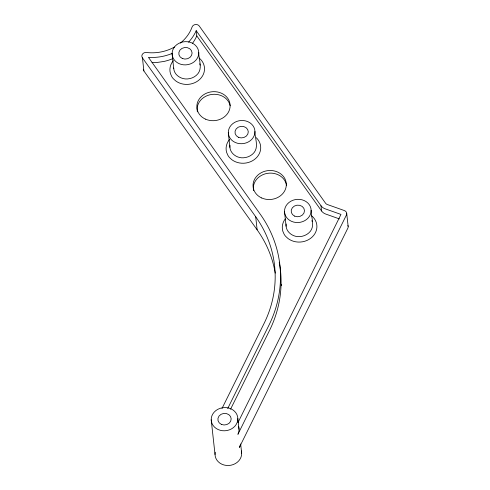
<?xml version="1.0" encoding="UTF-8"?>
<svg xmlns="http://www.w3.org/2000/svg" width="490" height="490" viewBox="0 0 490 490"><rect width="100%" height="100%" fill="white"/><g stroke="black" fill="none" stroke-linecap="round" stroke-linejoin="round"><path stroke-width="0.73" d="M198.756 52.638A13.34 11.601 -6.3 0 1 179.058 63.639A13.34 11.601 -6.3 0 1 178.501 43.537A13.34 11.601 -6.3 0 1 198.756 52.638C198.652 59.431 202.664 67.449 198.027 73.567C195.467 76.844 191.425 78.725 187.315 78.957C180.926 79.435 173.809 74.817 173.717 67.988M254.947 131.467A13.34 11.601 -6.3 0 1 235.249 142.474A13.34 11.601 -6.3 0 1 234.692 122.371A13.34 11.601 -6.3 0 1 254.947 131.467C254.843 138.266 258.855 146.283 254.218 152.402C251.658 155.673 247.621 157.553 243.506 157.792C236.517 158.417 228.897 152.623 229.957 145.163M311.138 210.302A13.34 11.601 -6.3 0 1 291.44 221.302A13.34 11.601 -6.3 0 1 290.882 201.206A13.34 11.601 -6.3 0 1 311.138 210.302C311.034 217.095 315.052 225.118 310.409 231.231C307.849 234.508 303.812 236.388 299.696 236.627C292.708 237.246 285.088 231.458 286.148 223.997M221.982 408.525L264.024 323.553A133.409 116.001 -6.3 0 0 255.694 216.739L142.437 57.845A4 3.479 -6.3 0 1 142.535 54.072A4 3.479 -6.3 0 1 146.516 52.485A40.743 35.427 -6.3 0 0 174.489 47.046M227.721 408.525L268.906 325.287A138.75 120.638 -6.3 0 0 260.245 214.197L148.446 57.355A46.078 40.064 -6.3 0 0 172.621 53.226M230.545 409.242L269.488 330.523A138.75 120.638 -6.3 0 0 279.239 262.168M237.987 422.588L340.973 214.424L325.219 208.838A9.341 8.122 -6.3 0 1 320.999 205.739L196.208 30.674A46.078 40.064 -6.3 0 1 188.607 42.116M152.029 62.579L156.531 62.555L163.966 61.446A46.078 40.064 -6.3 0 0 172.517 58.757M339.405 218.901L325.801 214.081A9.341 8.122 -6.3 0 1 321.575 210.976L196.79 35.911L196.208 30.674M143.301 69.286A4 3.479 -6.3 0 0 143.882 70.946L257.14 229.841A133.409 116.001 -6.3 0 1 275.239 273.114M311.854 220.623L312.099 221.413M199.718 63.749L200.128 65.072M346.7 213.285L348.145 226.386M320.999 205.739L321.575 210.976M255.694 216.739L257.14 229.841M237.84 418.546A13.34 11.601 -6.3 0 1 218.142 429.546A13.34 11.601 -6.3 0 1 217.585 409.45A13.34 11.601 -6.3 0 1 237.84 418.546L239.034 429.35M240.639 443.891L241.668 453.256M211.202 419.814L215.037 454.53M142.437 57.845L143.882 70.946M284.506 211.57L286.087 226.209M228.309 132.741L229.896 147.374M172.119 53.906L173.705 68.539M256.209 137.647A17.346 15.08 -6.3 0 1 255.651 158.503A17.346 15.08 -6.3 0 1 231.758 159.642L230.447 158.417A12.226 10.627 -6.3 0 1 227.354 154.087L226.674 152.513A17.346 15.08 -6.3 0 1 229.534 139.472M199.093 58.016A17.346 15.08 -6.3 0 1 199.914 79.239A17.346 15.08 -6.3 0 1 175.567 80.807L174.256 79.588A12.226 10.627 -6.3 0 1 171.163 75.252L170.483 73.678A17.346 15.08 -6.3 0 1 173.344 60.644M196.79 35.911A46.078 40.064 -6.3 0 1 192.325 43.592M311.481 215.686A17.346 15.08 -6.3 0 1 312.302 236.909A17.346 15.08 -6.3 0 1 287.949 238.471L286.638 237.252A12.226 10.627 -6.3 0 1 283.551 232.915L282.865 231.341A17.346 15.08 -6.3 0 1 285.247 218.907M253.587 190.69A16.678 14.498 -6.3 0 1 267.393 173.356A16.678 14.498 -6.3 0 1 286.479 185.33M197.397 111.855A16.678 14.498 -6.3 0 1 197.17 110.348M197.127 109.595A16.678 14.498 -6.3 0 1 212.066 94.399A16.678 14.498 -6.3 0 1 230.153 105.742M281.376 284.218A138.75 120.638 -6.3 0 1 281.37 285.67M240.106 445.477A13.34 11.601 -6.3 0 1 239.365 447.413L347.839 228.181A4 3.479 -6.3 0 0 347.894 225.51M238.495 426.367A13.34 11.601 -6.3 0 1 237.92 434.318L346.393 215.079A4 3.479 -6.3 0 0 344.329 210.547L327.357 204.526A4 3.479 -6.3 0 1 325.544 203.197L199.295 26.08A4 3.479 -6.3 0 0 195.406 24.537A4 3.479 -6.3 0 0 192.08 27.03A40.743 35.427 -6.3 0 1 180.332 43.12M241.35 451.002A13.34 11.601 -6.3 0 1 228.677 465.5A13.34 11.601 -6.3 0 1 215.226 452.252M261.703 197.972A16.678 14.498 -6.3 0 0 286.325 184.216A16.678 14.498 -6.3 0 0 261.005 172.847A16.678 14.498 -6.3 0 0 261.703 197.972M205.506 119.144A16.678 14.498 -6.3 0 0 230.129 105.387A16.678 14.498 -6.3 0 0 204.814 94.013A16.678 14.498 -6.3 0 0 205.506 119.144M238.44 137.286A6.67 5.8 -6.3 0 0 248.289 131.786A6.67 5.8 -6.3 0 0 238.158 127.241A6.67 5.8 -6.3 0 0 238.44 137.286M182.249 58.457A6.67 5.8 -6.3 0 0 192.098 52.951A6.67 5.8 -6.3 0 0 181.968 48.406A6.67 5.8 -6.3 0 0 182.249 58.457M294.631 216.121A6.67 5.8 -6.3 0 0 304.48 210.62A6.67 5.8 -6.3 0 0 294.355 206.07A6.67 5.8 -6.3 0 0 294.631 216.121M221.333 424.365A6.67 5.8 -6.3 0 0 231.182 418.864A6.67 5.8 -6.3 0 0 221.051 414.313A6.67 5.8 -6.3 0 0 221.333 424.365"/></g></svg>
